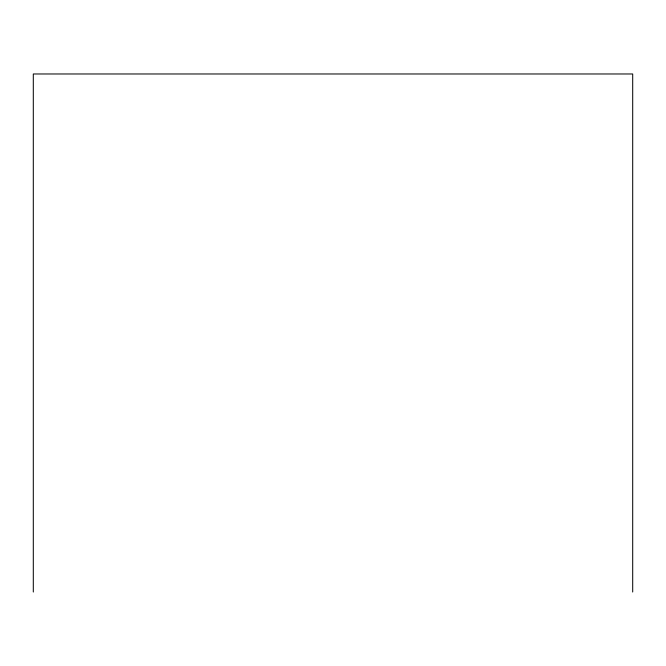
<?xml version="1.0" encoding="UTF-8"?>
<svg xmlns="http://www.w3.org/2000/svg" width="666" height="666" viewBox="0 0 666 666"><rect width="100%" height="100%" fill="white"/><g stroke="black" fill="none" stroke-linecap="round" stroke-linejoin="round"><path stroke-width="1" d="M632.7 592.024L632.7 73.976L33.3 73.976L33.3 592.024"/></g></svg>
